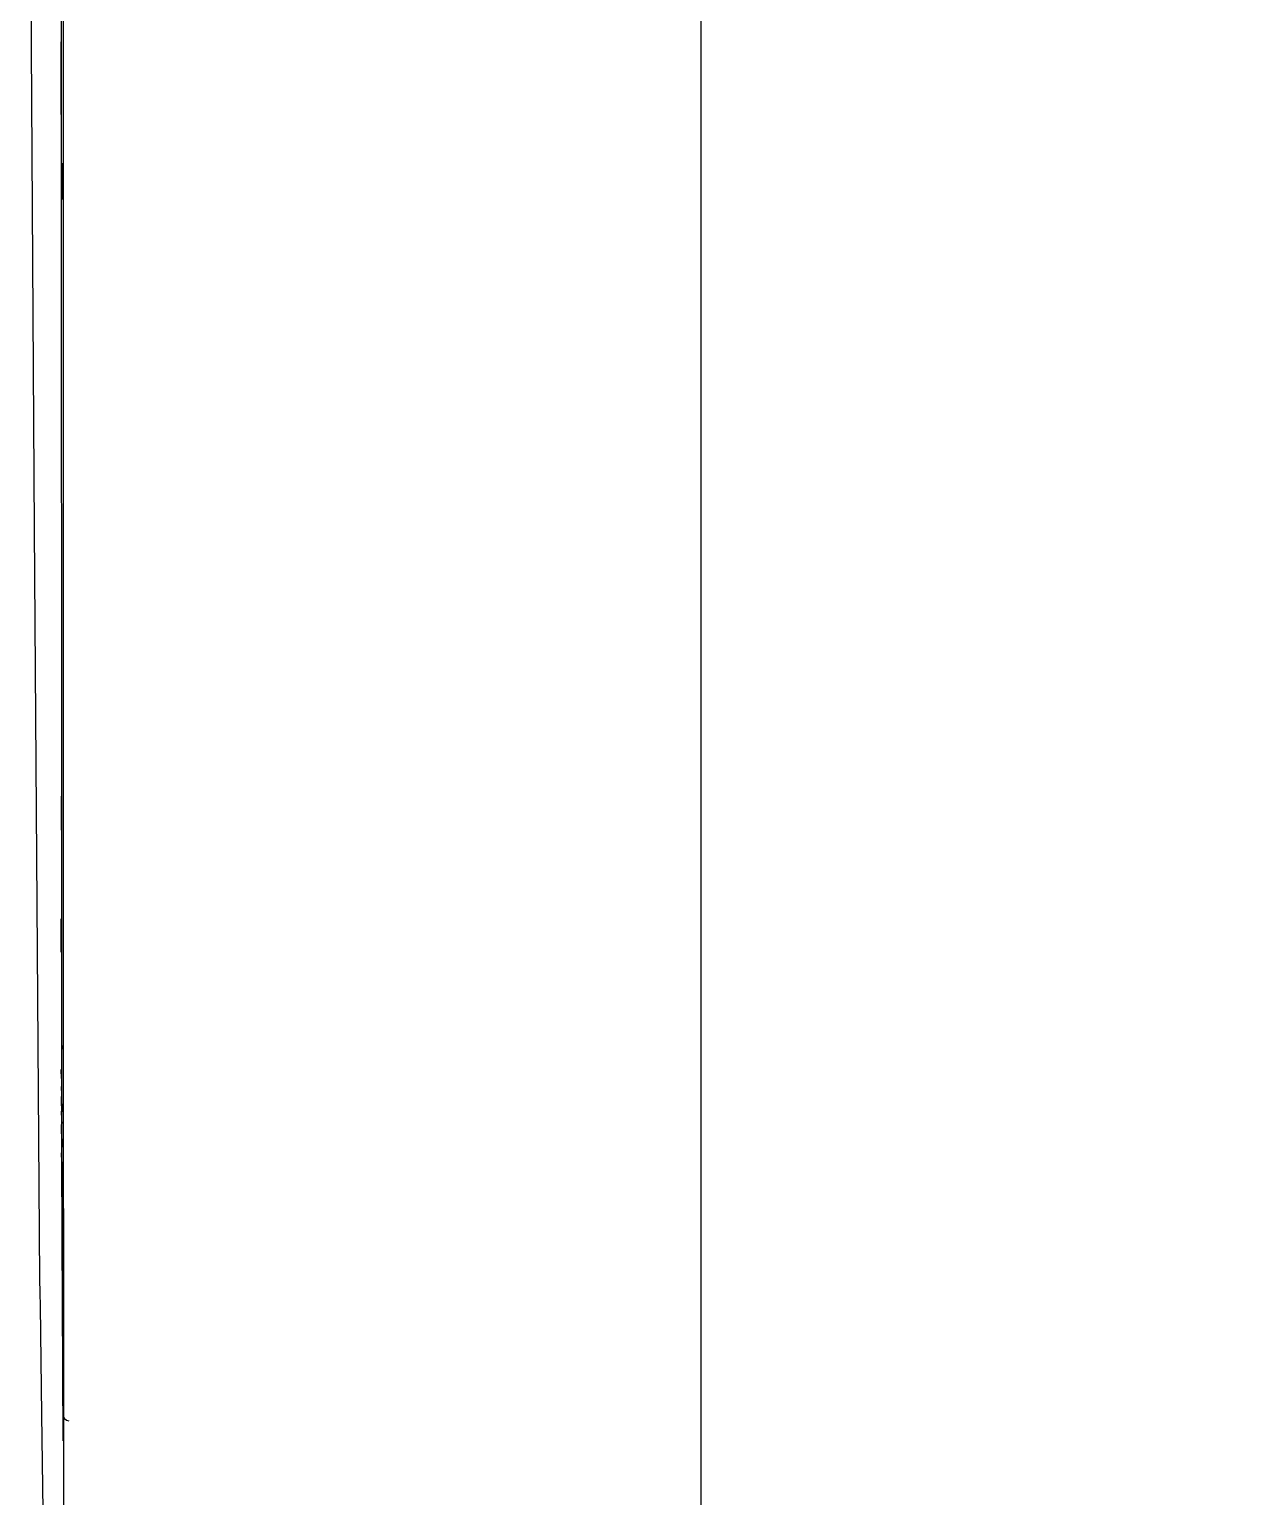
# Model space of a CAD drawing. Header units: millimetres. Extents: x 1291 to 5660, y 748 to 2981.
# Drawn here: x 1561.6 to 1620.3, y 2788.9 to 2859.7 of the extents above; entities that cross this region are included whole.
import ezdxf

# ---------------------------------------------------------------- set-up
doc = ezdxf.new("R2010")
doc.units = ezdxf.units.MM

msp = doc.modelspace()

# ---------------------------------------------------------------- linework, layer by layer
for points in [[(1620.305, 2958.547), (1562.184, 2958.547), (1562.223, 2958.532), (1562.247, 2958.513), (1562.271, 2958.484), (1562.324, 2958.387), (1562.377, 2958.247), (1562.484, 2957.845), (1562.595, 2957.264, -0.016762), (1563.384, 2938.345, -0.002769), (1564.183, 2894.177, 0.399391), (1563.186, 2893.378), (1563.19, 2892.793), (1563.2, 2892.202), (1563.2, 2891.902), (1563.205, 2891.607), (1563.21, 2891.307), (1563.215, 2891.012), (1563.229, 2714.692)], [(1563.152, 2805.085), (1563.171, 2802.046), (1563.171, 2801.286), (1563.176, 2800.904), (1563.176, 2800.526), (1563.186, 2799.006), (1563.2, 2795.967), (1563.22, 2792.932, 0.393763), (1563.486, 2792.598)]]:
    msp.add_lwpolyline(points, format="xyb")
for points in [[(1561.588, 2871.735), (1561.705, 2853.658), (1561.826, 2835.586), (1561.951, 2817.509), (1562.082, 2799.432), (1562.092, 2798.779), (1562.102, 2798.13), (1562.135, 2795.517), (1562.169, 2792.908), (1562.314, 2782.469)], [(1563.22, 2793.078), (1563.195, 2796.828), (1563.195, 2797.584), (1563.176, 2800.584), (1563.171, 2802.085), (1563.166, 2802.462), (1563.166, 2803.212), (1563.161, 2803.585), (1563.161, 2803.962), (1563.157, 2804.335), (1563.157, 2804.901), (1563.152, 2805.09), (1563.137, 2868.603), (1563.142, 2868.802), (1563.147, 2869.644), (1563.152, 2869.784), (1563.152, 2870.031), (1563.157, 2870.147), (1563.157, 2870.35), (1563.161, 2870.399), (1563.161, 2870.52), (1563.166, 2870.592), (1563.166, 2870.65), (1563.171, 2870.704)], [(1593.948, 2861.353), (1593.948, 2785.978)], [(1563.123, 2855.57), (1563.118, 2859.069)], [(1563.171, 2853.222), (1563.176, 2851.48)], [(1563.137, 2821.076), (1563.132, 2822.722)], [(1563.132, 2817.824), (1563.137, 2816.193)], [(1563.128, 2815.191), (1563.123, 2816.807)], [(1563.176, 2810.695), (1563.171, 2810.52)], [(1563.132, 2809.112), (1563.128, 2809.543)], [(1563.142, 2808.522), (1563.137, 2808.72)], [(1563.137, 2807.791), (1563.132, 2808.236)], [(1563.137, 2808.371), (1563.142, 2808.018)], [(1563.147, 2807.128), (1563.142, 2807.529)], [(1563.171, 2807.888), (1563.176, 2807.495)], [(1563.142, 2806.436), (1563.137, 2806.89)], [(1563.142, 2807.113), (1563.147, 2806.929)], [(1563.152, 2805.913), (1563.147, 2806.319)], [(1563.147, 2806.194), (1563.152, 2805.826)], [(1563.176, 2805.903), (1563.181, 2805.802)], [(1563.22, 2791.635), (1563.181, 2798.353), (1563.166, 2801.712), (1563.147, 2805.066), (1563.142, 2805.526)]]:
    msp.add_lwpolyline(points)

doc.saveas('drawing.dxf')
